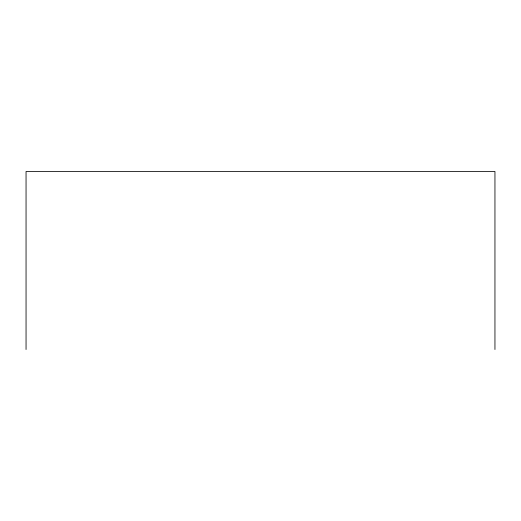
<?xml version="1.0" encoding="UTF-8"?>
<svg xmlns="http://www.w3.org/2000/svg" width="521" height="521" viewBox="0 0 521 521"><rect width="100%" height="100%" fill="white"/><g stroke="black" fill="none" stroke-linecap="round" stroke-linejoin="round"><path stroke-width="0.78" d="M494.95 349.506L494.95 171.494L26.05 171.494L26.05 349.506"/></g></svg>
